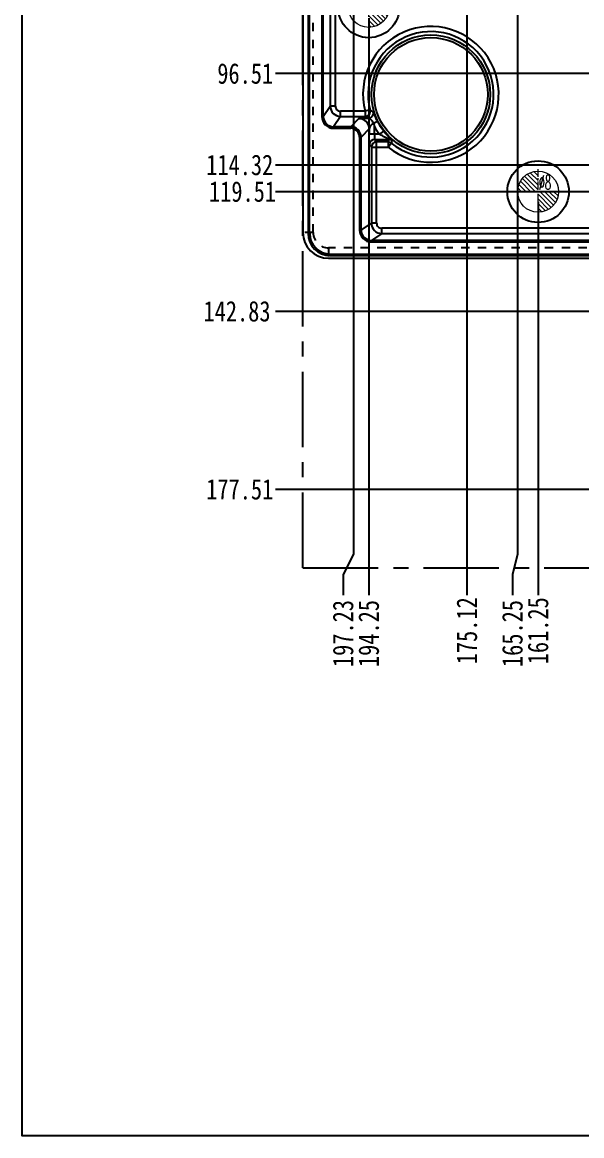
# Model space of a CAD drawing. Header units: millimetres. Extents: x -1265 to 1982, y -12197 to 1934.
# Drawn here: x -192.5 to -83.4, y -4334 to -4117.1 of the extents above; entities that cross this region are included whole.
import ezdxf
from ezdxf.enums import TextEntityAlignment as Align

# ---------------------------------------------------------------- set-up
doc = ezdxf.new("R2010")
doc.units = ezdxf.units.MM
doc.header["$LTSCALE"] = 16.335
doc.header["$PDMODE"] = 3
doc.header["$PDSIZE"] = 0.3125
doc.linetypes.add('CENTER', pattern=[0.6, 0.375, -0.075, 0.075, -0.075])
doc.linetypes.add('HIDDEN', pattern=[0.2, 0.1, -0.1])
doc.layers.get('0').update_dxf_attribs({"linetype": 'CONTINUOUS'})
doc.layers.get('Defpoints').update_dxf_attribs({"linetype": 'CONTINUOUS'})
doc.layers.add('DEFAULT_2', color=8, linetype='HIDDEN')
doc.layers.add('DIM', color=3, linetype='CONTINUOUS')
doc.layers.add('epin', color=13, linetype='CONTINUOUS', lineweight=9)
doc.styles.get("Standard").update_dxf_attribs({"font": 'txt', "width": 0.8})
doc.styles.add('TXT05', font='txt.shx', dxfattribs={"width": 0.5, "bigfont": 'gbcbig.shx'})
doc.dimstyles.new('11', dxfattribs={"dimtxt": 8, "dimasz": 8, "dimexe": 0, "dimexo": 0, "dimgap": 0, "dimtad": 0, "dimdsep": 46, "dimtxsty": 'Standard', "dimcen": 0, "dimclrd": 4, "dimclre": 4, "dimclrt": 6, "dimazin": 0, "dimtp": 0.01, "dimtm": 0.01, "dimtfac": 1, "dimtofl": 0, "dimtmove": 0, "dimatfit": 3, "dimfxl": 0, "dimtolj": 1, "dimarcsym": 0})

# ---------------------------------------------------------------- blocks, each defined once
blk = doc.blocks.new('epin_ejp_8')
at = {"layer": 'epin'}
h = blk.add_hatch(dxfattribs=at)
h.set_pattern_fill('_ANSI31', color=123, scale=0.2, angle=90, style=0)
h.set_pattern_definition([(135, (-2636.1445, 786.8366), (-0.4490128, -0.4490128), [])])
h.paths.add_polyline_path([(0, 4, 0.414214), (-4, 0), (0, 0)])
h.paths.add_polyline_path([(4, 0), (0, 0), (0, -4, 0.414214)])
at = {"layer": 'epin', "color": 1, "linetype": 'CENTER', "ltscale": 0.248791}
for p, q in [((0, -4.4), (0, 4.4)), ((-4.4, 0), (4.4, 0))]:
    blk.add_line(p, q, dxfattribs=at)
at = {"layer": 'epin'}
blk.add_circle((0, 0), 4, dxfattribs=at)
at = {"layer": 'epin', "color": 6, "style": 'TXT05', "width": 0.5}
blk.add_text('%%c8', height=2.8, dxfattribs=at).set_placement((1.33, 1.8), align=Align.MIDDLE)
blk = doc.blocks.new('09')
at = {"layer": 'epin'}
for p in [(-194, 1963.64), (-161, 1927.64)]:
    blk.add_blockref('epin_ejp_8', p, dxfattribs=at)
blk = doc.blocks.new('*D770')
at = {"layer": 'Defpoints', "color": 0}
for p in [(69.32, -4030.59), (-91.93, -4152.05), (-91.93, -4228.71)]:
    blk.add_point(p, dxfattribs=at)
at = {"layer": 'DIM', "color": 4, "lineweight": -2}
blk.add_line((-91.93, -4152.05), (-91.93, -4228.71), dxfattribs=at)
at = {"layer": 'DIM', "color": 6, "insert": (-91.93, -4235.64), "char_height": 4, "attachment_point": 5, "rotation": 90}
blk.add_mtext('\\A1;161.25', dxfattribs=at)
blk = doc.blocks.new('*D771')
at = {"layer": 'Defpoints', "color": 0}
for p in [(69.32, -4030.59), (-95.93, -4095.1), (-96.93, -4228.71)]:
    blk.add_point(p, dxfattribs=at)
at = {"layer": 'DIM', "color": 4, "lineweight": -2}
for p, q in [((-95.93, -4095.1), (-95.93, -4220.71)), ((-95.93, -4220.71), (-96.93, -4224.71)), ((-96.93, -4224.71), (-96.93, -4228.71))]:
    blk.add_line(p, q, dxfattribs=at)
at = {"layer": 'DIM', "color": 6, "insert": (-96.93, -4236.18), "char_height": 4, "attachment_point": 5, "rotation": 90}
blk.add_mtext('\\A1;165.25', dxfattribs=at)
blk = doc.blocks.new('*D772')
at = {"layer": 'Defpoints', "color": 0}
for p in [(69.32, -4030.59), (-124.93, -4116.28), (-124.93, -4228.71)]:
    blk.add_point(p, dxfattribs=at)
at = {"layer": 'DIM', "color": 4, "lineweight": -2}
blk.add_line((-124.93, -4116.28), (-124.93, -4228.71), dxfattribs=at)
at = {"layer": 'DIM', "color": 6, "insert": (-124.93, -4236.18), "char_height": 4, "attachment_point": 5, "rotation": 90}
blk.add_mtext('\\A1;194.25', dxfattribs=at)
blk = doc.blocks.new('*D773')
at = {"layer": 'Defpoints', "color": 0}
for p in [(69.32, -4030.59), (-127.91, -4075.93), (-129.93, -4228.71)]:
    blk.add_point(p, dxfattribs=at)
at = {"layer": 'DIM', "color": 4, "lineweight": -2}
for p, q in [((-127.91, -4075.93), (-127.91, -4220.71)), ((-127.91, -4220.71), (-129.93, -4224.71)), ((-129.93, -4224.71), (-129.93, -4228.71))]:
    blk.add_line(p, q, dxfattribs=at)
at = {"layer": 'DIM', "color": 6, "insert": (-129.93, -4236.18), "char_height": 4, "attachment_point": 5, "rotation": 90}
blk.add_mtext('\\A1;197.23', dxfattribs=at)
blk = doc.blocks.new('*D774')
at = {"layer": 'Defpoints', "color": 0}
for p in [(69.32, -4030.59), (-105.8, -4056.25), (-105.8, -4228.71)]:
    blk.add_point(p, dxfattribs=at)
at = {"layer": 'DIM', "color": 4, "lineweight": -2}
blk.add_line((-105.8, -4056.25), (-105.8, -4228.71), dxfattribs=at)
at = {"layer": 'DIM', "color": 6, "insert": (-105.8, -4235.64), "char_height": 4, "attachment_point": 5, "rotation": 90}
blk.add_mtext('\\A1;175.12', dxfattribs=at)
blk = doc.blocks.new('*D783')
at = {"layer": 'Defpoints', "color": 0}
for p in [(69.32, -4030.59), (-143.14, -4127.1), (60.27, -4127.1)]:
    blk.add_point(p, dxfattribs=at)
at = {"layer": 'DIM', "color": 4, "lineweight": -2}
blk.add_line((60.27, -4127.1), (-143.14, -4127.1), dxfattribs=at)
at = {"layer": 'DIM', "color": 6, "insert": (-149.01, -4127.1), "char_height": 4, "attachment_point": 5}
blk.add_mtext('\\A1;96.51', dxfattribs=at)
blk = doc.blocks.new('*D784')
at = {"layer": 'Defpoints', "color": 0}
for p in [(69.32, -4030.59), (-143.14, -4144.91), (-45.85, -4144.91)]:
    blk.add_point(p, dxfattribs=at)
at = {"layer": 'DIM', "color": 4, "lineweight": -2}
blk.add_line((-45.85, -4144.91), (-143.14, -4144.91), dxfattribs=at)
at = {"layer": 'DIM', "color": 6, "insert": (-150.08, -4144.91), "char_height": 4, "attachment_point": 5}
blk.add_mtext('\\A1;114.32', dxfattribs=at)
blk = doc.blocks.new('*D785')
at = {"layer": 'Defpoints', "color": 0}
for p in [(69.32, -4030.59), (-143.14, -4150.1), (42.67, -4150.1)]:
    blk.add_point(p, dxfattribs=at)
at = {"layer": 'DIM', "color": 4, "lineweight": -2}
blk.add_line((42.67, -4150.1), (-143.14, -4150.1), dxfattribs=at)
at = {"layer": 'DIM', "color": 6, "insert": (-149.54, -4150.1), "char_height": 4, "attachment_point": 5}
blk.add_mtext('\\A1;119.51', dxfattribs=at)
blk = doc.blocks.new('*D786')
at = {"layer": 'Defpoints', "color": 0}
for p in [(69.32, -4030.59), (-143.14, -4173.42), (-29.88, -4173.42)]:
    blk.add_point(p, dxfattribs=at)
at = {"layer": 'DIM', "color": 4, "lineweight": -2}
blk.add_line((-29.88, -4173.42), (-143.14, -4173.42), dxfattribs=at)
at = {"layer": 'DIM', "color": 6, "insert": (-150.61, -4173.42), "char_height": 4, "attachment_point": 5}
blk.add_mtext('\\A1;142.83', dxfattribs=at)
blk = doc.blocks.new('*D787')
at = {"layer": 'Defpoints', "color": 0}
for p in [(69.32, -4030.59), (-143.14, -4208.1), (-13.39, -4208.1)]:
    blk.add_point(p, dxfattribs=at)
at = {"layer": 'DIM', "color": 4, "lineweight": -2}
blk.add_line((-13.39, -4208.1), (-143.14, -4208.1), dxfattribs=at)
at = {"layer": 'DIM', "color": 6, "insert": (-150.08, -4208.1), "char_height": 4, "attachment_point": 5}
blk.add_mtext('\\A1;177.51', dxfattribs=at)

msp = doc.modelspace()

# ---------------------------------------------------------------- linework, layer by layer
at = {"color": 1, "linetype": 'CENTER', "ltscale": 2.398001}
for q in [(-137.768, -3837.819), (276.417, -4223.364)]:
    msp.add_line((-137.768, -4223.364, 0), q, dxfattribs=at)
at = {"color": 7, "linetype": 'Continuous'}
for p, q in [((-137.768, -3869.2), (-137.768, -4158.064)), ((-136.768, -3985.361), (-136.768, -4158.243)), ((-136.466, -4158.235), (-136.466, -3985.35)), ((-131.443, -4133.429), (-131.443, -4081.693)), ((-132.448, -4082.697), (-132.448, -4133.429)), ((-134.092, -4084.895), (-134.092, -4135.443)), ((-133.79, -4135.443), (-133.79, -4084.895)), ((-133.79, -4135.443), (-132.448, -4133.429)), ((-131.443, -4133.429), (-132.448, -4133.429)), ((-130.438, -4135.439), (-130.438, -4134.434)), ((-125.647, -4134.434), (-130.438, -4134.434)), ((-124.674, -4134.184), (-125.69, -4134.408)), ((-125.647, -4134.434), (-125.647, -4135.439)), ((-133.79, -4135.443), (-134.092, -4135.443)), ((-130.438, -4135.439), (-131.781, -4137.453)), ((-130.438, -4135.439), (-125.647, -4135.439)), ((-128.44, -4137.453), (-126.847, -4135.86)), ((-125.032, -4135.808), (-125.647, -4135.439)), ((-124.932, -4135.811), (-125.032, -4135.808)), ((-124.02, -4136.742), (-123.263, -4136.363)), ((-131.781, -4137.754), (-131.781, -4137.453)), ((-128.44, -4137.453), (-131.781, -4137.453)), ((-131.781, -4137.754), (-128.44, -4137.754)), ((-128.44, -4137.453), (-128.44, -4137.754)), ((-124.837, -4137.869), (-126.43, -4139.462)), ((-124.837, -4137.869), (-124.837, -4138.906)), ((-123.833, -4138.906), (-123.833, -4137.427)), ((-122.05, -4138.29), (-122.843, -4138.906)), ((-126.732, -4139.462), (-126.732, -4157.577)), ((-126.732, -4139.462), (-126.43, -4139.462)), ((-126.43, -4157.577), (-126.43, -4139.462)), ((-122.843, -4138.906), (-124.837, -4138.906)), ((-124.416, -4141.409), (-124.786, -4140.915)), ((-123.782, -4139.91), (-123.412, -4140.404)), ((-123.782, -4139.91), (-121, -4139.91)), ((-123.412, -4156.234), (-123.412, -4140.404)), ((-121.177, -4140.404), (-123.412, -4140.404)), ((-121.177, -4140.404), (-121, -4139.91)), ((-121.177, -4140.404), (-121.177, -4141.409)), ((-121.177, -4141.409), (-120.546, -4140.627)), ((-124.416, -4141.409), (-124.416, -4156.234)), ((-124.416, -4141.409), (-121.177, -4141.409)), ((-136.451, -4158.235), (-136.466, -4158.235)), ((-126.43, -4157.577), (-126.732, -4157.577)), ((-126.43, -4157.577), (-124.416, -4156.234)), ((-122.407, -4158.244), (-124.42, -4159.586)), ((-123.412, -4156.234), (-124.416, -4156.234)), ((-122.407, -4158.244), (-122.407, -4157.239)), ((-64.091, -4157.239), (-122.407, -4157.239)), ((-122.407, -4158.244), (-64.091, -4158.244)), ((-124.42, -4159.888), (-124.42, -4159.586)), ((-64.091, -4159.586), (-124.42, -4159.586)), ((-124.42, -4159.888), (-64.091, -4159.888)), ((-132.447, -4162.564), (-132.447, -4162.307)), ((-132.447, -4162.564), (-66.101, -4162.564)), ((-132.431, -4162.247), (-66.101, -4162.247)), ((-132.768, -4163.064), (-66.101, -4163.064))]:
    msp.add_line(p, q, dxfattribs=at)
msp.add_lwpolyline([(-192.467, -3771.989), (531.37, -3771.989), (531.37, -4334.018), (-192.467, -4334.018)], close=True)
for centre, radius in [((-124.928, -4114.099), 6), ((-112.833, -4131.142), 11.574), ((-112.833, -4131.142), 11.072), ((-91.928, -4150.099), 6)]:
    msp.add_circle(centre, radius, dxfattribs=at)
for centre, radius, start, end in [((-112.833, -4131.142), 13.23, 230.89816, 194.40927), ((-112.833, -4131.142), 12.226, 230.89816, 194.40927), ((-130.438, -4133.429), 2.01, 180.01308, 269.98692), ((-130.438, -4133.429), 1.005, 179.98912, 269.99997), ((-125.649, -4134.434), 1.005, 270.12902, 14.30174), ((-97.118, -4084.579), 56.745, 240.94743, 241.64272), ((-131.781, -4135.443), 2.311, 179.98327, 269.99712), ((-131.781, -4135.444), 2.009, 179.98194, 270.00388), ((-126.848, -4137.871), 2.011, 0.04714, 89.95286), ((-124.845, -4196.064), 60.252, 90.55528, 91.26225), ((-124.352, -4237.434), 101.625, 90.32696, 90.6071), ((-112.833, -4131.142), 11.664, 206.59472, 217.79803), ((-128.44, -4139.462), 2.009, 0.00039, 89.99961), ((-128.439, -4139.462), 1.708, 359.98821, 90.01179), ((-98.749, -4130.765), 25.953, 193.52429, 194.87296), ((-112.833, -4131.142), 12.668, 209.74222, 217.79803), ((-123.781, -4140.916), 1.006, 90.05552, 179.92921), ((-123.411, -4141.409), 1.005, 90.03802, 179.94671), ((-48.452, -4168.267), 77.207, 158.63867, 159.02471), ((-132.768, -4158.064), 5, 180, 270), ((-132.447, -4158.243), 4.321, 180.00032, 269.99968), ((-124.421, -4157.577), 2.311, 180.00376, 270.01586), ((-124.421, -4157.577), 2.009, 179.99612, 270.01806), ((-122.406, -4156.234), 2.01, 180.01308, 269.98692), ((-122.407, -4156.234), 1.005, 180.00003, 270.01088)]:
    msp.add_arc(centre, radius, start, end, dxfattribs=at)
msp.add_ellipse((-132.43, -4158.226), major_axis=(-2.843, -2.843), ratio=0.9996955, start_param=5.4979234, end_param=7.0684472, dxfattribs=at)
for points, knots in [([(-124.245, -4135.426), (-124.14, -4135.294), (-124.005, -4134.989), (-124.027, -4134.659), (-124.07, -4134.515)], [0, 0, 0, 0, 0.5280977, 1, 1, 1, 1]), ([(-123.263, -4136.363), (-123.376, -4136.137), (-123.532, -4135.803), (-123.716, -4135.371), (-123.828, -4135.093), (-123.919, -4134.865), (-123.984, -4134.687), (-124.035, -4134.584), (-124.055, -4134.523), (-124.07, -4134.515)], [0, 0, 0, 0, 0.3765327, 0.5475141, 0.6977126, 0.8214102, 0.9147035, 0.9745921, 1, 1, 1, 1]), ([(-126.847, -4135.86), (-126.842, -4135.855), (-126.82, -4135.855), (-126.782, -4135.848), (-126.718, -4135.845), (-126.6, -4135.839), (-126.415, -4135.833), (-126.258, -4135.829), (-126.172, -4135.827)], [0, 0, 0, 0, 0.0265738, 0.0880523, 0.1815792, 0.3032893, 0.615863, 1, 1, 1, 1]), ([(-125.032, -4135.808), (-124.891, -4135.808), (-124.588, -4135.744), (-124.343, -4135.55), (-124.245, -4135.426)], [0, 0, 0, 0, 0.4717901, 1, 1, 1, 1]), ([(-124.02, -4136.742), (-124.087, -4136.62), (-124.225, -4136.393), (-124.442, -4136.099), (-124.633, -4135.908), (-124.801, -4135.823), (-124.888, -4135.812), (-124.932, -4135.811)], [0, 0, 0, 0, 0.3097609, 0.5880706, 0.8104248, 0.9024209, 1, 1, 1, 1]), ([(-123.982, -4136.834), (-124.254, -4136.908), (-124.574, -4137.223), (-124.769, -4137.638), (-124.818, -4137.81), (-124.837, -4137.869)], [0, 0, 0, 0, 0.611651, 0.8651757, 1, 1, 1, 1]), ([(-120.356, -4140.144), (-120.353, -4140.138), (-120.377, -4140.116), (-120.405, -4140.08), (-120.466, -4140.022), (-120.54, -4139.948), (-120.633, -4139.859), (-120.779, -4139.716), (-120.981, -4139.514), (-121.239, -4139.245), (-121.509, -4138.948), (-121.782, -4138.628), (-121.961, -4138.405), (-122.05, -4138.29)], [0, 0, 0, 0, 0.0082978, 0.0292316, 0.0618986, 0.1047569, 0.1561748, 0.2146693, 0.3481682, 0.4979121, 0.6589397, 0.8275153, 1, 1, 1, 1]), ([(-124.786, -4140.915), (-124.797, -4140.901), (-124.795, -4140.838), (-124.811, -4140.722), (-124.815, -4140.532), (-124.824, -4140.286), (-124.829, -4139.988), (-124.836, -4139.522), (-124.837, -4139.157), (-124.837, -4138.906)], [0, 0, 0, 0, 0.0255267, 0.0864473, 0.1809628, 0.3053826, 0.455304, 0.6253814, 1, 1, 1, 1]), ([(-123.833, -4138.906), (-123.833, -4139.031), (-123.831, -4139.214), (-123.825, -4139.447), (-123.819, -4139.596), (-123.811, -4139.718), (-123.804, -4139.814), (-123.793, -4139.871), (-123.789, -4139.905), (-123.782, -4139.91)], [0, 0, 0, 0, 0.3734866, 0.5432678, 0.6929775, 0.8166657, 0.9108282, 0.9726599, 1, 1, 1, 1]), ([(-121, -4139.91), (-120.996, -4139.906), (-121.033, -4139.893), (-121.061, -4139.871), (-121.138, -4139.837), (-121.224, -4139.794), (-121.33, -4139.743), (-121.492, -4139.664), (-121.712, -4139.555), (-121.988, -4139.41), (-122.371, -4139.198), (-122.656, -4139.027), (-122.843, -4138.906)], [0, 0, 0, 0, 0.0085288, 0.032647, 0.0699248, 0.1177835, 0.1738252, 0.2364296, 0.3756341, 0.5254325, 0.6814239, 1, 1, 1, 1]), ([(-121, -4139.91), (-120.945, -4139.91), (-120.715, -4139.931), (-120.491, -4140.031), (-120.356, -4140.144)], [0, 0, 0, 0, 0.236982, 1, 1, 1, 1])]:
    msp.add_open_spline(points, degree=3, knots=knots, dxfattribs=at)
for points in [[(-123.982, -4136.835), (-123.99, -4136.802), (-124.003, -4136.771), (-124.02, -4136.742)], [(-121.177, -4140.404), (-120.953, -4140.404), (-120.718, -4140.488), (-120.543, -4140.629)]]:
    msp.add_open_spline(points, degree=3, dxfattribs=at)
at = {"layer": 'DEFAULT_2', "color": 8, "linetype": 'HIDDEN'}
for p, q in [((-135.768, -4158.064), (-135.768, -3869.2)), ((-135.768, -4158.064), (-137.768, -4158.064)), ((-136.466, -4158.243), (-136.768, -4158.243)), ((-132.768, -4161.064), (-132.768, -4163.064)), ((-66.101, -4161.064), (-132.768, -4161.064)), ((-132.431, -4162.247), (-132.447, -4162.262)), ((-132.447, -4162.307), (-132.447, -4162.262))]:
    msp.add_line(p, q, dxfattribs=at)
for centre, radius, start, end in [((-132.768, -4158.064), 3, 180, 270), ((-132.447, -4158.416), 3.846, 267.15917, 269.99719)]:
    msp.add_arc(centre, radius, start, end, dxfattribs=at)
msp.add_open_spline([(-136.466, -4158.243), (-136.466, -4159.071), (-136.044, -4160.358), (-134.849, -4161.547), (-134.086, -4161.931), (-133.688, -4162.062)], degree=3, knots=[0, 0, 0, 0, 0.4973503, 0.7483144, 1, 1, 1, 1], dxfattribs=at)
msp.add_open_spline([(-133.688, -4162.062), (-133.349, -4162.173), (-132.993, -4162.24), (-132.637, -4162.258)], degree=3, dxfattribs=at)

# ---------------------------------------------------------------- block references
msp.add_blockref('09', (69.072, -6077.738))

# ---------------------------------------------------------------- dimensions: what is measured, and where the dimension line sits
at = {"layer": 'DIM'}
for feature_location, offset, dtype, picture, middle in [((-29.884, -4173.422), (-113.261, 0), 0, '*D786', (-150.611, -4173.422)), ((-45.85, -4144.91), (-97.295, 0), 0, '*D784', (-150.078, -4144.91)), ((-13.389, -4208.099), (-129.756, 0), 0, '*D787', (-150.078, -4208.099)), ((42.672, -4150.099), (-185.817, 0), 0, '*D785', (-149.545, -4150.099)), ((60.272, -4127.099), (-203.417, 0), 0, '*D783', (-149.011, -4127.099)), ((-127.908, -4075.934), (-2.02, -152.774), 1, '*D773', (-129.928, -4236.175)), ((-124.928, -4116.277), (0, -112.432), 1, '*D772', (-124.928, -4236.175)), ((-105.798, -4056.253), (0, -172.456), 1, '*D774', (-105.798, -4235.642)), ((-95.928, -4095.099), (-1, -133.61), 1, '*D771', (-96.928, -4236.175)), ((-91.928, -4152.05), (0, -76.658), 1, '*D770', (-91.928, -4235.642))]:
    dim = msp.add_ordinate_dim(feature_location=feature_location, offset=offset, dtype=dtype, origin=(69.324, -4030.592), dimstyle='11', override={"dimtxt": 4, "dimasz": 2, "dimfxl": 1.25, "dimarcsym": 1}, dxfattribs=at)
    dim.commit()
    dim.dimension.update_dxf_attribs({"geometry": picture, "text_midpoint": middle})

doc.saveas('drawing.dxf')
